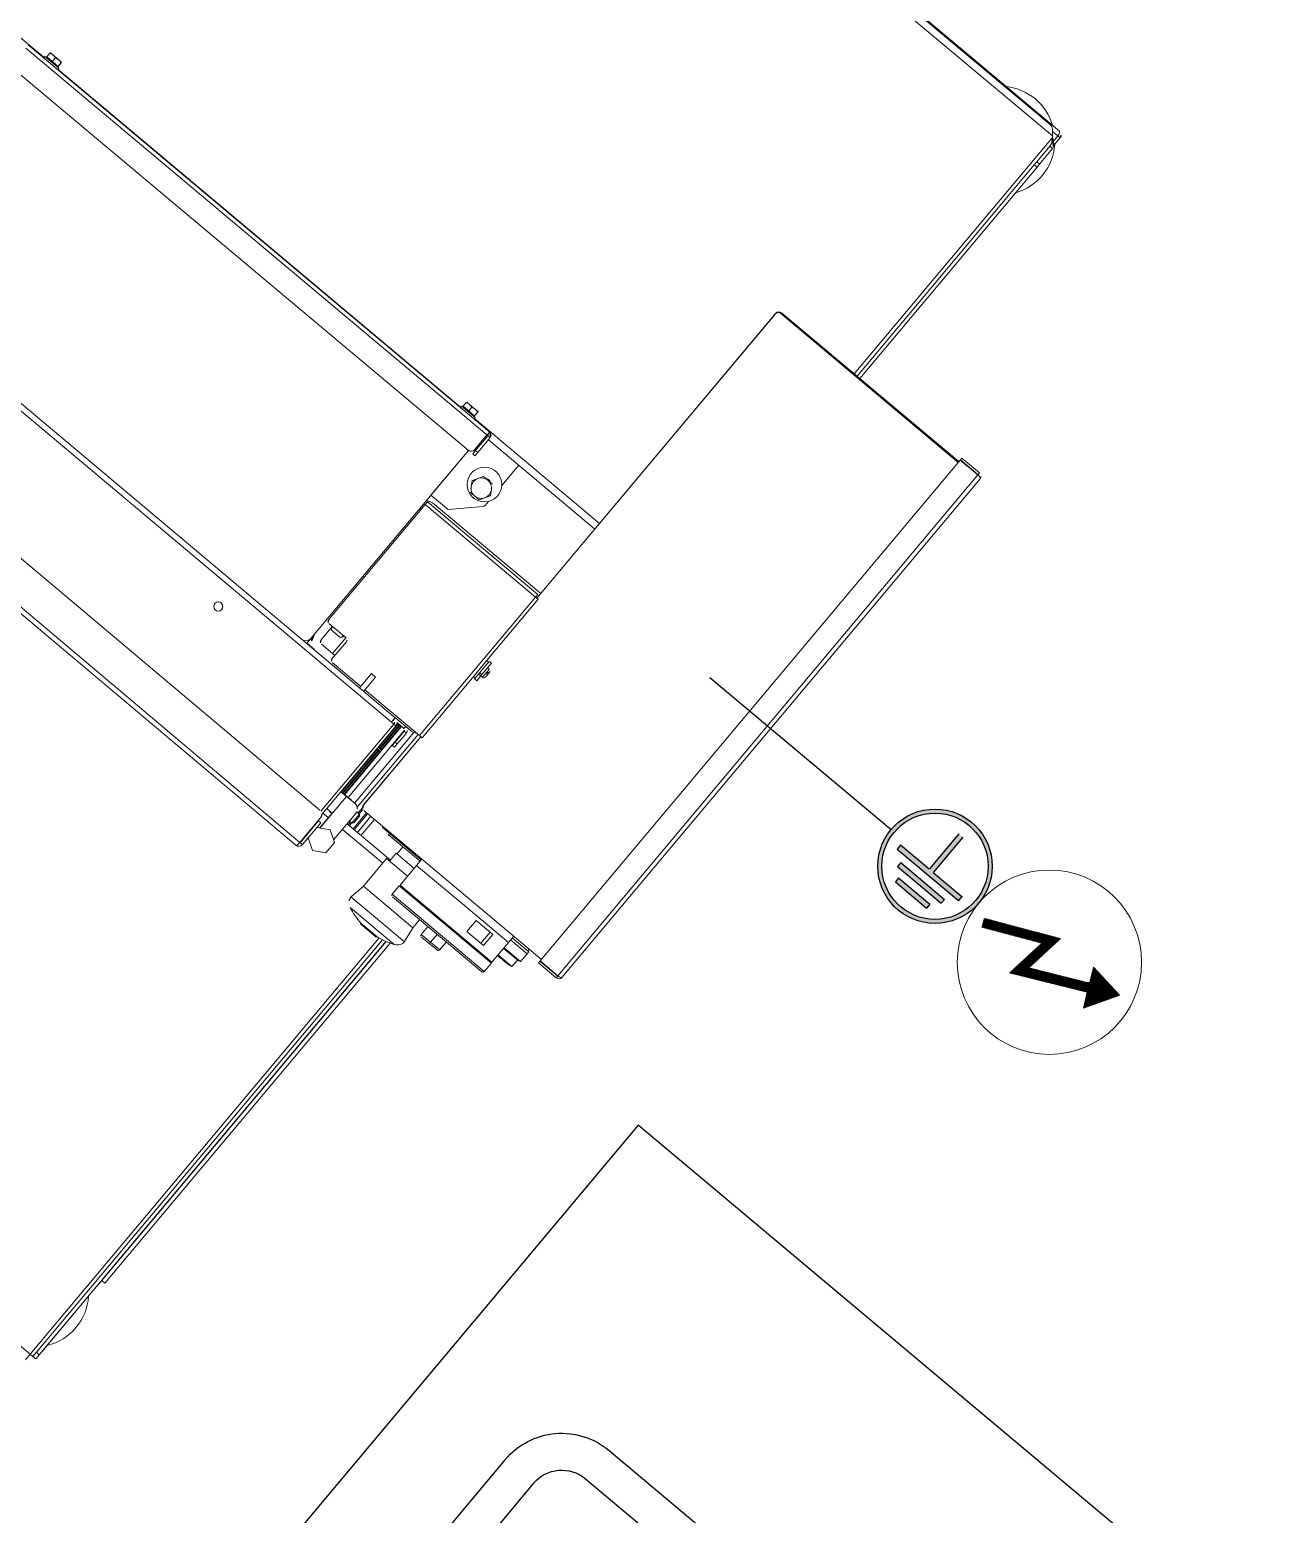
# Model space of a CAD drawing. Header units: metres. Extents: x 822482 to 822767, y 9662202 to 9662512.
# Drawn here: x 822695.051 to 822695.719, y 9662401.531 to 9662402.336 of the extents above; entities that cross this region are included whole.
import ezdxf

# ---------------------------------------------------------------- set-up
doc = ezdxf.new("R2010")
doc.units = ezdxf.units.M
doc.layers.add('ARQ_NE_EQUIPAMENTOS', color=7, linetype='Continuous')
doc.layers.add('INOX_MOB', color=252, linetype='Continuous')
doc.layers.add('ARQ_NE_MOBILIÁRIOS', color=251, linetype='Continuous', lineweight=0)

# ---------------------------------------------------------------- blocks, each defined once
blk = doc.blocks.new('20006_ARQ_1400_3PV$0$QSR-005')
h = blk.add_hatch(color=0)
h.dxf.hatch_style = 1
h.paths.add_polyline_path([(1.140533591138935, -0.05687927621885613, 1), (1.078469126339816, -0.05687927621885613, 1)])
h.paths.add_polyline_path([(1.138329356111601, -0.05687927621885613, 1), (1.08067336136715, -0.05687927621885613, 1)], flags=16)
h = blk.add_hatch(color=0)
h.dxf.hatch_style = 1
h.paths.add_polyline_path([(1.110896309291759, -0.03511166883052119), (1.108106408186996, -0.03511166883052119), (1.108106408186996, -0.06016647358627325), (1.087767871729476, -0.06016647358627325), (1.087767871729476, -0.06295637469102877), (1.131234845749282, -0.06295637469102877), (1.131234845749282, -0.06016647358627325), (1.110896309291759, -0.06016647358627325)])
h.paths.add_polyline_path([(1.125057262309628, -0.07008312646785864), (1.125057262309628, -0.06729322536310112), (1.093945455169127, -0.06729322536310112), (1.093945455169127, -0.07008312646785864)])
h.paths.add_polyline_path([(1.098476937303743, -0.07441997713993098), (1.098476937303743, -0.07720987824468661), (1.120525780175003, -0.07720987824468661), (1.120525780175003, -0.07441997713993098)])
at = {"lineweight": 18}
h = blk.add_hatch(dxfattribs=at)
h.set_pattern_fill('ANSI31', color=0, scale=0.00101400647055869, style=0)
h.set_pattern_definition([(44.99999999999999, (-12.38642442243473, 3.683542453157702), (-8.962635643738586e-05, 8.962635643738587e-05), [])])
edge = h.paths.add_edge_path()
edge.add_line((1.220631470843068, -0.06407080766635198), (1.231137459932013, -0.04623266131880377))
edge.add_line((1.210608058140421, -0.04356452827622492), (1.231137459932014, -0.0462326613188021))
edge.add_line((1.210608058140421, -0.04356452827622492), (1.214488377963982, -0.05150303433055126))
edge.add_line((1.183995229472159, -0.06640800105425271), (1.214488377963981, -0.05150303433055148))
edge.add_line((1.186982544746999, -0.04308062388372647), (1.183995229472159, -0.06640800105425293))
edge.add_line((1.148047984844224, -0.06133292830469117), (1.186982544746999, -0.04308062388372724))
edge.add_line((1.148047984844224, -0.06133292830469117), (1.150219293778111, -0.06595179421980302))
edge.add_line((1.150219293778111, -0.06595179421980324), (1.180665939198866, -0.05168962176707348))
edge.add_line((1.180665939198866, -0.05168962176707248), (1.177649410046669, -0.0752451245530602))
edge.add_line((1.17764941004667, -0.07524512455306076), (1.216751151019507, -0.05613230161202387))
edge.add_line((1.220631470843068, -0.06407080766635198), (1.216751151019507, -0.05613230161202465))
at = {"color": 0, "linetype": 'Continuous', "lineweight": 15}
for p, q in [((0.9049442496425703, 0.2921213741203574), (0.2151848994783075, 0.2921213741203574)), ((0.8990155376952201, 0.2915603647757876), (0.4313915714169815, 0.2915603647757876)), ((0.9036898010412205, 0.2875927121584831), (0.4313915714169815, 0.2875927121584831)), ((0.905944089519814, 0.2895316005041264), (0.9021395009168244, 0.2895316005041264)), ((0.9036898010412205, 0.2875927121584831), (0.904214037543381, 0.2870684756563231)), ((0.904214037543381, 0.2870684756563231), (0.904214037543381, 0.1196609151798205)), ((0.905944089519814, 0.2895316005041264), (0.905944089519814, 0.2857077016889147)), ((0.905944089519814, 0.2895316005041264), (0.9075339636593805, 0.2895316005041264)), ((0.9081816901606857, 0.282394152710902), (0.9061979830508738, 0.282394152710902)), ((0.9061979830508738, 0.2714347728833404), (0.9061979830508738, 0.282394152710902)), ((0.9075339636593805, 0.2895316005041264), (0.9075339636593805, 0.2840324215798626)), ((0.9081816901606857, 0.2714347728833404), (0.9081816901606857, 0.282394152710902)), ((0.9061979830508738, 0.2714347728833404), (0.9081816901606857, 0.2714347728833404)), ((0.9061979830508738, 0.2693306153448265), (0.9061979830508738, 0.2714347728833404)), ((0.9081816901606857, 0.2693306153448265), (0.9061979830508738, 0.2693306153448265)), ((0.9061979830508738, 0.2693306153448265), (0.9061979830508738, 0.1196609151798205)), ((0.9081816901606857, 0.2714347728833404), (0.9081816901606857, 0.2693306153448265)), ((0.9081816901606857, 0.2693306153448265), (0.9081816901606857, 0.1196609151798205)), ((0.9783490414314072, 0.1221907317790925), (0.9783490414314072, 0.1209207873284297)), ((0.990925949529618, 0.1221907317790925), (0.9783490414314072, 0.1221907317790925)), ((0.990925949529618, 0.1209207873284297), (0.9783490414314072, 0.1209207873284297)), ((0.990925949529618, 0.1221907317790925), (0.990925949529618, 0.1209207873284297)), ((0.8505390378958716, -0.08429563228289672), (0.8505390378958716, 0.117439108385365)), ((0.8506155635517122, 0.117439108385365), (0.8505390378958716, 0.117439108385365)), ((0.8505900549997655, 0.1171211454773358), (0.8505900549997655, -0.08429563228289672)), ((0.8525899731519356, 0.1191209444306651), (0.9783490414314072, 0.1191209444306651)), ((0.8527609042897476, 0.1196609151798205), (0.9783490414314072, 0.1196609151798205)), ((0.8527609042897476, 0.1191209444306651), (0.8527609042897476, 0.1196609151798205)), ((0.9783490414314072, 0.1207440750468352), (0.9783490414314072, -0.2339313011788333)), ((0.9783490414314072, 0.1207440750468352), (0.990925949529618, 0.1207440750468352)), ((0.990925949529618, 0.1207440750468352), (0.990925949529618, -0.2339313011788333)), ((0.993147577525812, 0.119968924984637), (0.993147577525812, -0.2331561511166349)), ((0.4571685591534874, -0.0314413166547991), (0.4313915714169815, -0.0314413166547991)), ((0.4460744846357393, -0.03175957755993064), (0.7730457258650844, -0.03175957755993064)), ((0.4571685591534874, -0.03075967808326596), (0.4571685591534874, -0.03175957755993064)), ((0.4571685591534874, -0.03075967808326596), (0.4669776701666227, -0.03075967808326596)), ((0.4580091493793249, -0.03025969854522348), (0.4580091493793249, -0.02761723904132651)), ((0.4599749766630054, -0.03025969854522348), (0.4580091493793249, -0.03025969854522348)), ((0.4580735167533966, -0.03025969854522348), (0.4580735167533966, -0.03075967808326596)), ((0.4599749766630054, -0.02726000011522944), (0.458074947139487, -0.02726000011522944)), ((0.4599749766630054, -0.02726000011522944), (0.4639729057858918, -0.02726000011522944)), ((0.4619408039466858, -0.03025969854522348), (0.4599749766630054, -0.03025969854522348)), ((0.4619408039466858, -0.02761723904132651), (0.4639729057858918, -0.02726000011522944)), ((0.4619408039466858, -0.03025969854522348), (0.4619408039466858, -0.02761723904132651)), ((0.4639729057858918, -0.03025969854522348), (0.4619408039466858, -0.03025969854522348)), ((0.4660712821806231, -0.02726000011522944), (0.4639729057858918, -0.02726000011522944)), ((0.4660050076250976, -0.03025969854522348), (0.4639729057858918, -0.03025969854522348)), ((0.4660050076250976, -0.02761723904132651), (0.4660712821806231, -0.02726000011522944)), ((0.4660050076250976, -0.03025969854522348), (0.4660050076250976, -0.02761723904132651)), ((0.4660712821806231, -0.03025969854522348), (0.4660050076250976, -0.03025969854522348)), ((0.4660727125667136, -0.02726000011522944), (0.4660712821806231, -0.02726000011522944)), ((0.466137079940785, -0.03025969854522348), (0.4660712821806231, -0.03025969854522348)), ((0.4660727125667136, -0.03075967808326596), (0.4660727125667136, -0.03025969854522348)), ((0.466137079940785, -0.03025969854522348), (0.466137079940785, -0.02761723904132651)), ((0.4669776701666227, -0.03175957755993064), (0.4669776701666227, -0.03075967808326596)), ((0.7521425403342011, -0.0314413166547991), (0.4669776701666227, -0.0314413166547991)), ((0.7521425403342011, -0.03075967808326596), (0.7521425403342011, -0.03175957755993064)), ((0.7521425403342011, -0.03075967808326596), (0.761951889745018, -0.03075967808326596)), ((0.7529831305600384, -0.03025969854522348), (0.7529831305600384, -0.02761723904132651)), ((0.7549491962414009, -0.03025969854522348), (0.7529831305600384, -0.03025969854522348)), ((0.7530474979341101, -0.03025969854522348), (0.7530474979341101, -0.03075967808326596)), ((0.7549491962414009, -0.02726000011522944), (0.7530491667178826, -0.02726000011522944)), ((0.7549491962414009, -0.02726000011522944), (0.7589471253642871, -0.02726000011522944)), ((0.7569150235250813, -0.03025969854522348), (0.7549491962414009, -0.03025969854522348)), ((0.7569150235250813, -0.02761723904132651), (0.7589471253642871, -0.02726000011522944)), ((0.7569150235250813, -0.03025969854522348), (0.7569150235250813, -0.02761723904132651)), ((0.7589471253642871, -0.03025969854522348), (0.7569150235250813, -0.03025969854522348)), ((0.7610452633613368, -0.02726000011522944), (0.7589471253642871, -0.02726000011522944)), ((0.7609792272034929, -0.03025969854522348), (0.7589471253642871, -0.03025969854522348)), ((0.7609792272034929, -0.02761723904132651), (0.7610452633613368, -0.02726000011522944)), ((0.7609792272034929, -0.03025969854522348), (0.7609792272034929, -0.02761723904132651)), ((0.7610452633613368, -0.03025969854522348), (0.7609792272034929, -0.03025969854522348)), ((0.7610469321451089, -0.02726000011522944), (0.7610452633613368, -0.02726000011522944)), ((0.7611112995191803, -0.03025969854522348), (0.7610452633613368, -0.03025969854522348)), ((0.7610469321451089, -0.03075967808326596), (0.7610469321451089, -0.03025969854522348)), ((0.7611112995191803, -0.03025969854522348), (0.7611112995191803, -0.02761723904132651)), ((0.761951889745018, -0.03175957755993064), (0.761951889745018, -0.03075967808326596)), ((0.8505390378958716, -0.0314413166547991), (0.761951889745018, -0.0314413166547991)), ((0.7730457258650844, -0.03334647172847527), (0.7730457258650844, -0.03175957755993064)), ((0.4462814138234951, -0.03384639166709724), (0.7728387966773288, -0.03384639166709724)), ((0.7728387966773288, -0.03384639166709724), (0.7728387966773288, -0.04436050422457694)), ((0.7735458842013886, -0.0354089692721038), (0.7728387966773288, -0.0354089692721038)), ((0.775132659171092, -0.03384639166709724), (0.7735458842013886, -0.03384639166709724)), ((0.7735458842013886, -0.03384639166709724), (0.7735458842013886, -0.04436050422457694)), ((0.775132659171092, -0.03384639166709724), (0.775132659171092, -0.04436050422457694)), ((0.8505390378958716, -0.0354089692721038), (0.775132659171092, -0.0354089692721038)), ((0.796643758790429, -0.04963010618131891), (0.796643758790429, -0.0354089692721038)), ((0.4486663442316855, -0.04674525583450628), (0.7704538662691384, -0.04674525583450628)), ((0.7705461261719738, -0.1801535819302016), (0.7705461261719738, -0.04674352745131349)), ((0.770549940534882, -0.04674334865305263), (0.770549940534882, -0.07839016410951682)), ((0.7735458842013886, -0.04436050422457694), (0.775132659171092, -0.04436050422457694)), ((0.7735458842013886, -0.04674525583450628), (0.7735458842013886, -0.04436050422457694)), ((0.775132659171092, -0.04674525583450628), (0.7735458842013886, -0.04674525583450628)), ((0.775132659171092, -0.04436050422457694), (0.775132659171092, -0.04674525583450628)), ((0.7858331391162768, -0.0523858641834658), (0.7842275307297152, -0.05516689233987782)), ((0.7954670278333288, -0.05794792049628983), (0.7938614194467671, -0.05516689233987782)), ((0.7826219223431535, -0.05794792049628983), (0.7842275307297152, -0.06072900825212235)), ((0.7922558110602053, -0.06351003640853436), (0.7938614194467671, -0.06072900825212235)), ((0.796643758790429, -0.06379682881967552), (0.796643758790429, -0.06096228038371154)), ((0.7826450469182832, -0.07839016410951682), (0.7962232252798284, -0.06481180694971056)), ((0.7826450469182832, -0.07839016410951682), (0.770549940534882, -0.07839016410951682)), ((0.7714959025360514, -0.08239581135734975), (0.7714959025360514, -0.08429563228289672)), ((0.7714959025360514, -0.08239581135734975), (0.8495890231341124, -0.08239581135734975)), ((0.7714959025360514, -0.08429563228289672), (0.7714959025360514, -0.165960486548302)), ((0.8495890231341124, -0.08429563228289672), (0.7714959025360514, -0.08429563228289672)), ((0.7750456440172545, -0.0809459362563889), (0.8505390378958716, -0.0809459362563889)), ((0.8495890231341124, -0.08429563228289672), (0.8495890231341124, -0.08239581135734975)), ((0.8495890231341124, -0.1823870404113526), (0.8495890231341124, -0.08429563228289672)), ((0.8514890526576308, -0.08429563228289672), (0.8495890231341124, -0.08429563228289672)), ((0.8514890526576308, -0.08429563228289672), (0.8514890526576308, -0.1281707290277279)), ((0.8527334885563468, -0.12777922043488), (0.8514890526576308, -0.12777922043488)), ((0.8514890526576308, -0.1281707290277279), (0.8514890526576308, -0.1385119734662315)), ((0.8543081052442815, -0.1271569726858122), (0.8527334885563468, -0.1271569726858122)), ((0.8527334885563468, -0.1271569726858122), (0.8527334885563468, -0.1352470874150049)), ((0.8543081052442815, -0.1271569726858122), (0.8543081052442815, -0.1352470874150049)), ((0.8543081052442815, -0.1352470874150049), (0.8527334885563468, -0.1352470874150049)), ((0.8527334885563468, -0.1352470874150049), (0.8527334885563468, -0.1358620044353593)), ((0.8527334885563468, -0.136143999093155), (0.8527334885563468, -0.1358620044353593)), ((0.8527334885563468, -0.136143999093155), (0.8527334885563468, -0.1395257000084373)), ((0.8543081052442815, -0.136143999093155), (0.8527334885563468, -0.136143999093155)), ((0.8555079607765111, -0.1305415939726955), (0.8543081052442815, -0.1305415939726955)), ((0.8543081052442815, -0.1352470874150049), (0.8543081052442815, -0.136143999093155)), ((0.8543081052442815, -0.1361411085212638), (0.8555079607765111, -0.1361411085212638)), ((0.8543081052442815, -0.136143999093155), (0.8543081052442815, -0.1395257000084373)), ((0.8555079607765111, -0.1305415939726955), (0.8555079607765111, -0.1325770929788666)), ((0.8555079607765111, -0.1325770929788666), (0.8555079607765111, -0.1361411085212638)), ((0.8560078807151329, -0.1331006440876914), (0.8560078807151329, -0.1321387094418449)), ((0.8567078163087402, -0.131741479304635), (0.8567078163087402, -0.1324455272582528)), ((0.8567078163087402, -0.1332752107901503), (0.8567078163087402, -0.1324455272582528)), ((0.8567078163087402, -0.1334074619040992), (0.8567078163087402, -0.1349411933896141)), ((0.8514890526576308, -0.1385119734662315), (0.8514890526576308, -0.1823870404113526)), ((0.8514890526576308, -0.1389034522593691), (0.8527334885563468, -0.1389034522593691)), ((0.8527334885563468, -0.1395257000084373), (0.8543081052442815, -0.1395257000084373)), ((0.772923904649712, -0.167388369463122), (0.7850666905694624, -0.167388369463122)), ((0.7752957231854066, -0.167388369463122), (0.7752957231854066, -0.1768375297765303)), ((0.7752957231854066, -0.1680756997793069), (0.7760893490679402, -0.1691797492431841)), ((0.7824767381549701, -0.1691797492431841), (0.7832706024351853, -0.1680756997793069)), ((0.7832706024351853, -0.1680756997793069), (0.7832706024351853, -0.167388369463122)), ((0.7848697740843401, -0.167388369463122), (0.7848697740843401, -0.1785873687605486)), ((0.786494692683123, -0.1688162225782315), (0.786494692683123, -0.180959157496533)), ((0.7760893490679402, -0.1691797492431841), (0.7824767381549701, -0.1691797492431841)), ((0.8080155666074117, -0.1733341864441369), (0.8080155666074117, -0.1833333004096245)), ((0.8080155666074117, -0.1733341864441369), (0.811015086239144, -0.1733341864441369)), ((0.811015086239144, -0.1833333004096245), (0.811015086239144, -0.1733341864441369)), ((0.8333391219532361, -0.1833333004096245), (0.3777272996651507, -0.1833333004096245)), ((0.7705461261719738, -0.1833333004096245), (0.7705461261719738, -0.1801535819302016)), ((0.7759098356135851, -0.1832369579464885), (0.7705461261719738, -0.1832369579464885)), ((0.7770455621694249, -0.1785873687605486), (0.786494692683123, -0.1785873687605486)), ((0.7879224563991022, -0.1823870404113526), (0.8080155666074117, -0.1823870404113526)), ((0.811015086239144, -0.1823870404113526), (0.8495890231341124, -0.1823870404113526)), ((0.8336526149047326, -0.1849434681518494), (0.8333255332853763, -0.185002948373445)), ((0.8333391219532361, -0.1833333004096245), (0.8333391219532361, -0.1849201647784586)), ((0.8336404566229633, -0.1849238301428153), (0.8334468777053855, -0.1849238301428153)), ((0.8334914580718716, -0.183336965773981), (0.8440396018984212, -0.183336965773981)), ((0.8336404566229633, -0.183336965773981), (0.8336404566229633, -0.1833476340702391)), ((0.8360318237685612, -0.1848268320860549), (0.840714431033423, -0.1848268320860549)), ((0.8368066162342368, -0.1848268320860549), (0.8368066162342368, -0.2016131578505709)), ((0.8375811703022303, -0.2016131578505709), (0.8375811703022303, -0.1848268320860549)), ((0.8379442499715303, -0.1848268320860549), (0.8379442499715303, -0.2016131578505709)), ((0.8387159432673431, -0.2016131578505709), (0.8387159432673431, -0.1848268320860549)), ((0.8390721094038721, -0.1848268320860549), (0.8390721094038721, -0.2328728750712998)), ((0.840714431033423, -0.1848268320860549), (0.840714431033423, -0.183336965773981)), ((0.841571470699301, -0.1833829169271379), (0.841571470699301, -0.183336965773981)), ((0.8461143769226592, -0.1829968914809699), (0.8461143769226592, -0.2330789400674593)), ((0.8486142150134516, -0.2338838302404556), (0.8486142150134516, -0.1823870404113526)), ((0.8495890231341124, -0.1823870404113526), (0.8514890526576308, -0.1823870404113526)), ((0.8505390378958716, -0.2306263643170734), (0.8505390378958716, -0.1823870404113526)), ((0.8505900549997655, -0.1823870404113526), (0.8505900549997655, -0.2308483423584897)), ((0.3777978653789477, -0.186507029147293), (0.833268556239439, -0.186507029147293)), ((0.833268556239439, -0.186507029147293), (0.8350055217486431, -0.186507029147293)), ((0.8350055217486431, -0.186507029147293), (0.8350055217486431, -0.2481646559692381)), ((0.8350055217486431, -0.186507029147293), (0.8365129102903249, -0.186507029147293)), ((0.8365129102903249, -0.186507029147293), (0.8365129102903249, -0.2491326399562588)), ((0.841571470699301, -0.2328728750712998), (0.841571470699301, -0.185311852169568)), ((0.8433041450502335, -0.1858267315627196), (0.8417142709106672, -0.1858267315627196)), ((0.8417142709106672, -0.1858267315627196), (0.8417142709106672, -0.1935555546052259)), ((0.8433041450502335, -0.1858267315627196), (0.8433041450502335, -0.1935555546052259)), ((0.8417142709106672, -0.1935555546052259), (0.8433041450502335, -0.1935555546052259)), ((0.8417142709106672, -0.1959358660583326), (0.8417142709106672, -0.1935555546052259)), ((0.8433041450502335, -0.1959358660583326), (0.8417142709106672, -0.1959358660583326)), ((0.8433041450502335, -0.1935555546052259), (0.8433041450502335, -0.1959358660583326)), ((0.8389545793467713, -0.2016131578505709), (0.8365129102903249, -0.2016131578505709)), ((0.8389545793467713, -0.2025030665968197), (0.8365129102903249, -0.2025030665968197)), ((0.8368066162342368, -0.2025030665968197), (0.8368066162342368, -0.2330789400674593)), ((0.8375811703022303, -0.2330789400674593), (0.8375811703022303, -0.2025030665968197)), ((0.8379442499715303, -0.2025030665968197), (0.8379442499715303, -0.2330789400674593)), ((0.8387159432673431, -0.2328992776145533), (0.8387159432673431, -0.2025030665968197)), ((0.8389545793467713, -0.2016131578505709), (0.8389545793467713, -0.2025030665968197)), ((0.8365129102903249, -0.2330789400674593), (0.8404726957841319, -0.2330789400674593)), ((0.8438500757414328, -0.2328728750712998), (0.8387230951977954, -0.2328728750712998)), ((0.8465694780971135, -0.2330789400674593), (0.8404726957841319, -0.2330789400674593)), ((0.8404726957841319, -0.2555350480972387), (0.8404726957841319, -0.2330789400674593)), ((0.8438500757414328, -0.2328728750712998), (0.8439060991966431, -0.2330789400674593)), ((0.8505390378958716, -0.2306263643170734), (0.8505438058495064, -0.230770714113371)), ((0.8505390378958716, -0.2306263643170734), (0.8505900549997655, -0.2306263643170734)), ((0.8511140531042442, -0.2359036843987616), (0.8511140531042442, -0.232197673237174)), ((0.8518638138133364, -0.2327117182384397), (0.8518638138133364, -0.2359036843987616)), ((0.9783490414314072, -0.2328481711115289), (0.8525899731519356, -0.2328481711115289)), ((0.8545519860727081, -0.2328481711115289), (0.8545519860727081, -0.2442593145459997)), ((0.8552886349093044, -0.2328481711115289), (0.8552886349093044, -0.2442593145459997)), ((0.8575383938319444, -0.2328481711115289), (0.8575383938319444, -0.2442593145459997)), ((0.8601281078487554, -0.2328481711115289), (0.8601281078487554, -0.2442593145459997)), ((0.8663216796205256, -0.2328481711115289), (0.8663216796205256, -0.2333481208498613)), ((0.8663216796205256, -0.2333481208498613), (0.8936859191220988, -0.2333481208498613)), ((0.8713213558021097, -0.2333481208498613), (0.8713213558021097, -0.2343480501262361)), ((0.8937164340253619, -0.2373477783559401), (0.8937164340253619, -0.2328481711115289)), ((0.9587107939998697, -0.2373477783559401), (0.9587107939998697, -0.2328481711115289)), ((0.9697848431123516, -0.2340980603572149), (0.9697848431123516, -0.2328481711115289)), ((0.8494331110502503, -0.2347001337024652), (0.8486905022716104, -0.2339575547235355)), ((0.8520190107041533, -0.2359036843987616), (0.8501680911030746, -0.2359036843987616)), ((0.8503118449051675, -0.2556356817186458), (0.8503118449051675, -0.2368212472760935)), ((0.8527744929576074, -0.236659285851057), (0.8520190107041533, -0.2359036843987616)), ((0.8520190107041533, -0.2412857802615775), (0.8520190107041533, -0.2359036843987616)), ((0.8520190107041533, -0.242253138454684), (0.8520190107041533, -0.2412857802615775)), ((0.8520190107041533, -0.242253138454684), (0.8527744929576074, -0.2414975668020993)), ((0.8527744929576074, -0.2407604113704291), (0.8527744929576074, -0.236659285851057)), ((0.8527744929576074, -0.2414975668020993), (0.8527744929576074, -0.2407604113704291)), ((0.8713213558021097, -0.2343480501262361), (0.8937164340253619, -0.2343480501262361)), ((0.8809204384576267, -0.2394475851367621), (0.8809204384576267, -0.2449471216575483)), ((0.8937164340253619, -0.2394475851367621), (0.8809204384576267, -0.2394475851367621)), ((0.8815204854225823, -0.2343480501262361), (0.8815204854225823, -0.2394475851367621)), ((0.8937164340253619, -0.2373477783559401), (0.8937164340253619, -0.2513465498275065)), ((0.9262136140126159, -0.2373477783559401), (0.8937164340253619, -0.2373477783559401)), ((0.9587107939998697, -0.2373477783559401), (0.9262136140126159, -0.2373477783559401)), ((0.9494907636583295, -0.2393894459021262), (0.9376893632188402, -0.2393894459021262)), ((0.9376893632188402, -0.2393894459021262), (0.9376893632188402, -0.247280766764453)), ((0.9475518753126867, -0.2393894459021262), (0.9475518753126867, -0.247280766764453)), ((0.9494907636583295, -0.247280766764453), (0.9494907636583295, -0.2393894459021262)), ((0.970367010251176, -0.2340980603572149), (0.9587107939998697, -0.2340980603572149)), ((0.9704597469493755, -0.2354979315444294), (0.9587107939998697, -0.2354979315444294)), ((0.9587107939998697, -0.2513465498275065), (0.9587107939998697, -0.2373477783559401)), ((0.9587107939998697, -0.2410240196070201), (0.9704597469493755, -0.2410240196070201)), ((0.9587107939998697, -0.2411194382791391), (0.9703894196332602, -0.2411194382791391)), ((0.9587107939998697, -0.2415141652406905), (0.9690598757621606, -0.2415141652406905)), ((0.968559717425857, -0.2460970030757419), (0.968559717425857, -0.2415141652406905)), ((0.9690598757621606, -0.2415141652406905), (0.9703894196332602, -0.2411194382791391)), ((0.9703805989190354, -0.2354979315444294), (0.970367010251176, -0.2340980603572149)), ((0.9703894196332602, -0.2411194382791391), (0.9704597469493755, -0.2410240196070201)), ((0.9704597469493755, -0.2410240196070201), (0.9704597469493755, -0.2354979315444294)), ((0.990925949529618, -0.2339313011788333), (0.9783490414314072, -0.2339313011788333)), ((0.9783490414314072, -0.2341080730598482), (0.990925949529618, -0.2341080730598482)), ((0.9783490414314072, -0.2353779579110906), (0.9783490414314072, -0.2341080730598482)), ((0.9783490414314072, -0.2353779579110906), (0.990925949529618, -0.2353779579110906)), ((0.990925949529618, -0.2353779579110906), (0.990925949529618, -0.2341080730598482)), ((0.8342176174104715, -0.2480579432069461), (0.370792787898513, -0.2472357394023132)), ((0.8403127309396804, -0.2450778827859861), (0.8365129102903249, -0.2450778827859861)), ((0.8403127309396804, -0.2482189510412556), (0.8365129102903249, -0.2482189510412556)), ((0.8403127309396804, -0.2452839775818558), (0.8387230951977954, -0.2452839775818558)), ((0.8403127309396804, -0.2450778827859861), (0.8403127309396804, -0.2556270398026825)), ((0.8503118449051675, -0.242253138454684), (0.8520190107041533, -0.242253138454684)), ((0.8503118449051675, -0.2442593145459997), (0.8809204384576267, -0.2442593145459997)), ((0.8788206316768049, -0.2482189510412556), (0.8503118449051675, -0.2482189510412556)), ((0.8511140531042442, -0.2442593145459997), (0.8511140531042442, -0.242253138454684)), ((0.8518638138133364, -0.242253138454684), (0.8518638138133364, -0.2442593145459997)), ((0.8788206316768049, -0.2449471216575483), (0.8788206316768049, -0.2645229386961783)), ((0.8937164340253619, -0.2449471216575483), (0.8788206316768049, -0.2449471216575483)), ((0.9376893632188402, -0.247280766764453), (0.9494907636583295, -0.247280766764453)), ((0.9587107939998697, -0.2460970030757419), (0.968559717425857, -0.2460970030757419)), ((0.9587107939998697, -0.2462267510140319), (0.9681058082398121, -0.2462267510140319)), ((0.9587107939998697, -0.2464627051195405), (0.9670432697722685, -0.2464627051195405)), ((0.9659390117104191, -0.2465841985381003), (0.9670432697722685, -0.2464627051195405)), ((0.9670432697722685, -0.2464627051195405), (0.9681058082398121, -0.2462267510140319)), ((0.9681058082398121, -0.2462267510140319), (0.968559717425857, -0.2460970030757419)), ((0.8372121306908874, -0.2510629757850693), (0.8371811389922602, -0.2684714300998126)), ((0.8373792474657916, -0.2564684942201167), (0.8372025947836176, -0.2564681962230146)), ((0.8373580300721158, -0.2684717578966249), (0.8373852074078353, -0.2530631323349213)), ((0.8373852074078353, -0.2530631323349213), (0.8389750815474016, -0.2530659335076815)), ((0.8389479042116824, -0.2684745590693853), (0.8389750815474016, -0.2530659335076815)), ((0.8389693600030398, -0.2563994780912511), (0.8453252805960788, -0.25274487142979)), ((0.8453252805960788, -0.25274487142979), (0.8516680893166223, -0.2564220066721763)), ((0.8516680893166223, -0.2564220066721763), (0.8516552158418084, -0.2637536889766032)), ((0.8935664818835435, -0.2518464995658387), (0.8935664818835435, -0.2578459858249575)), ((0.8935664818835435, -0.2518464995658387), (0.9588607461416884, -0.2518464995658387)), ((0.9587107939998697, -0.2513465498275065), (0.8937164340253619, -0.2513465498275065)), ((0.89706615985158, -0.2513465498275065), (0.89706615985158, -0.2518464995658387)), ((0.9553610681736521, -0.2518464995658387), (0.9553610681736521, -0.2513465498275065)), ((0.9588607461416884, -0.2578459858249575), (0.9588607461416884, -0.2518464995658387)), ((0.8371894829111214, -0.2637829522920376), (0.837366373990977, -0.2637832502891397)), ((0.8452992952487685, -0.2674082658383548), (0.8389562481305436, -0.2637311603956782)), ((0.8516552158418084, -0.2637536889766032), (0.8452992952487685, -0.2674082658383548)), ((0.8788206316768049, -0.2645229386961783), (0.8774391171110848, -0.2732488302428788)), ((0.8788206316768049, -0.2645229386961783), (0.913817649754851, -0.2645229386961783)), ((0.8935664818835435, -0.2578459858249575), (0.9588607461416884, -0.2578459858249575)), ((0.9578606678667626, -0.2588458853016218), (0.8945663217607877, -0.2588458853016218)), ((0.913817649754851, -0.2645229386961783), (0.913817649754851, -0.2588458853016218)), ((0.9151991643205711, -0.2732488302428788), (0.913817649754851, -0.2645229386961783)), ((0.9197141780151653, -0.2643454218224079), (0.9197141780151653, -0.2588458853016218)), ((0.9197141780151653, -0.2643454218224079), (0.9262136140126159, -0.2643454218224079)), ((0.9262136140126159, -0.2653453212990726), (0.9207593134519411, -0.2653453212990726)), ((0.9262136140126159, -0.2643454218224079), (0.9262136140126159, -0.2588458853016218)), ((0.9262136140126159, -0.2643454218224079), (0.932713050010067, -0.2643454218224079)), ((0.9262136140126159, -0.2643454218224079), (0.9262136140126159, -0.2653453212990726)), ((0.9316676761756092, -0.2653453212990726), (0.9262136140126159, -0.2653453212990726)), ((0.932713050010067, -0.2643454218224079), (0.932713050010067, -0.2588458853016218)), ((0.8363534222412367, -0.2710597435302429), (0.4666334239141811, -0.2704037923089178)), ((0.8371811389922602, -0.2684714300998126), (0.4669810077341673, -0.2678146444866012)), ((0.8389479042116824, -0.2684745590693853), (0.8373580300721158, -0.2684717578966249)), ((0.8773206334632567, -0.2732488302428788), (0.9153174095707174, -0.2732488302428788)), ((0.8806548634401611, -0.277954293885478), (0.911983179593813, -0.277954293885478)), ((0.8906945050115455, -0.2807518012816408), (0.8906945050115455, -0.281243943495896)), ((0.8906945050115455, -0.2807518012816408), (0.9019435380224287, -0.2807518012816408)), ((0.8906945050115455, -0.281243943495896), (0.9019435380224287, -0.281243943495896)), ((0.9019435380224287, -0.281243943495896), (0.9019435380224287, -0.2807518012816408)), ((0.9034220804446197, -0.2805134631993149), (0.9034220804446197, -0.5752702841136379)), ((0.9054019731915232, -0.2801042535785971), (0.9054019731915232, -0.5722705470371448)), ((0.9073818659384266, -0.2795888675903719), (0.9073818659384266, -0.5722705470371448)), ((0.9075339636593805, -0.5228072000342074), (0.9075339636593805, -0.2795447342195385)), ((0.909783722582021, -0.2788146711189006), (0.909783722582021, -0.5196947693004579)), ((0.9075339636593805, -0.5228072000342074), (0.9073818659384266, -0.5228072000342074)), ((0.9075339636593805, -0.5196947693004579), (0.909783722582021, -0.5196947693004579)), ((0.9073818659384266, -0.5253969736504385), (0.9075339636593805, -0.5253969736504385)), ((0.9075339636593805, -0.5253969736504385), (0.9075339636593805, -0.5702130453683723)), ((0.9073818659384266, -0.5702130453683723), (0.9075339636593805, -0.5702130453683723)), ((0.6095304247390346, -0.5752702841136379), (0.9034220804446197, -0.5752702841136379)), ((0.9054019731915232, -0.5752702841136379), (0.9034220804446197, -0.5752702841136379)), ((0.9034220804446197, -0.5752702841136379), (0.9034220804446197, -0.5792299369056102)), ((0.9054019731915232, -0.5722705470371448), (0.9073818659384266, -0.5722705470371448)), ((0.9054019731915232, -0.5752702841136379), (0.9054019731915232, -0.5722705470371448)), ((0.9073818659384266, -0.5752702841136379), (0.9054019731915232, -0.5752702841136379)), ((0.9073818659384266, -0.5722705470371448), (0.9073818659384266, -0.5752702841136379))]:
    blk.add_line(p, q, dxfattribs=at)
at = {"color": 0}
for p, q in [((1.108106408186996, -0.03511166883052119), (1.108106408186996, -0.05994363803477409)), ((1.110896309291759, -0.03511166883052119), (1.110896309291759, -0.05994363803477409)), ((0.9500996585926444, -0.05687927621885636), (1.078469126339816, -0.05687927621885636)), ((1.108106408187, -0.06016647358627325), (1.087767871729476, -0.06016647358627325)), ((1.087767871729476, -0.06016647358627325), (1.087767871729476, -0.06295637469102877)), ((1.087767871729476, -0.06295637469102877), (1.131234845749282, -0.06295637469102877)), ((1.110896309291759, -0.06016647358627325), (1.131234845749282, -0.06016647358627325)), ((1.131234845749282, -0.05994363803477409), (1.131234845749282, -0.06317921024252793)), ((1.131234845749282, -0.05994363803477409), (1.131234845749282, -0.06016647358627325)), ((1.131234845749282, -0.06295637469102877), (1.131234845749282, -0.06317921024252793)), ((1.093945455169127, -0.06729322536310112), (1.093945455169127, -0.07008312646785864)), ((1.093945455169127, -0.06729322536310112), (1.125057262309628, -0.06729322536310112)), ((1.093945455169127, -0.07008312646785864), (1.125057262309628, -0.07008312646785864)), ((1.125057262309628, -0.06729322536310112), (1.125057262309628, -0.07008312646785864)), ((1.098476937303743, -0.07441997713993098), (1.098476937303743, -0.07720987824468661)), ((1.098476937303743, -0.07441997713993098), (1.120525780175003, -0.07441997713993098)), ((1.098476937303743, -0.07720987824468661), (1.120525780175003, -0.07720987824468661)), ((1.120525780175003, -0.07441997713993098), (1.120525780175003, -0.07720987824468661))]:
    blk.add_line(p, q, dxfattribs=at)
at = {"color": 0, "lineweight": 18}
for p, q in [((1.210608058140421, -0.04356452827622492), (1.214488377963982, -0.05150303433055126)), ((1.210608058140421, -0.04356452827622492), (1.231137459932013, -0.0462326613188031)), ((1.220631470843068, -0.06407080766635198), (1.231137459932013, -0.0462326613188031)), ((1.17764941004667, -0.07524512455306076), (1.216751151019507, -0.05613230161202387)), ((1.183995229472159, -0.06640800105425271), (1.214488377963982, -0.05150303433055126)), ((1.220631470843068, -0.06407080766635198), (1.216751151019507, -0.05613230161202376))]:
    blk.add_line(p, q, dxfattribs=at)
blk.add_circle((1.190533591138834, -0.05687919695504173), 0.05000000000000027, dxfattribs=at)
at = {"color": 0}
for radius in [0.03103223239955939, 0.02882799737222594]:
    blk.add_circle((1.109501358739375, -0.05687927621885613), radius, dxfattribs=at)
at = {"color": 0, "linetype": 'Continuous', "lineweight": 15}
for centre, radius in [((0.7891444128987367, -0.05529618164685868), 0.00939917609131079), ((0.721023082725997, -0.1988319488934382), 0.00249978087534862)]:
    blk.add_circle(centre, radius, dxfattribs=at)
for centre, radius, start, end in [((0.8837211225366851, 0.2675335198944786), 0.0294974143291136, 90, 123.5338783653489), ((0.8837211225366851, 0.2675335198944786), 0.02949741432911373, 56.46612163465147, 90), ((0.9049442621683897, 0.2895315915975536), 0.002589772986861032, 1.272221872585407e-11, 90), ((0.8837211225366851, 0.2675335198944786), 0.02949741432911387, 326.0214345490589, 36.16818515309952), ((0.990925871461053, 0.1199688973236381), 0.00222180524200972, 0, 90), ((0.990925871461053, 0.1199688973236381), 0.0009519165573332754, 51.85183233044745, 90), ((0.8527608364392768, 0.1174391190777824), 0.002221805242010288, 90, 179.9999999999707), ((0.8525899976439603, 0.1171211469504418), 0.001999824700279066, 90, 179.9999999999675), ((0.7704539444780748, -0.04436048948210947), 0.002384790955082745, 270.000000000001, 0), ((0.7890444216637401, -0.05794794919937951), 0.005562112438885943, 150.0000000000043, 210.0000000000046), ((0.7890444216637401, -0.05794794919937951), 0.005562112438885943, 90, 150.0000000000043), ((0.7891444128987367, -0.05529618164685868), 0.003434698922729266, 59.8264038729406, 120.9804213868158), ((0.7890444216637401, -0.05794794919937951), 0.005562112438885498, 30.00000000000016, 90), ((0.7890444216637401, -0.05794794919937951), 0.005562112438885981, 329.9999999999984, 30.00000000000016), ((0.7890444216637401, -0.05794794919937951), 0.005562112438885782, 210.0000000000046, 270.000000000001), ((0.7890444216637401, -0.05794794919937951), 0.005562112438885981, 270.000000000001, 329.9999999999984), ((0.7952083813462564, -0.06379683293182392), 0.001435374178624941, 314.9999999999849, 0), ((0.7891444128988351, -0.06129565574765894), 0.003499693225488038, 252.7460692278719, 287.2539306867536), ((0.7750456487617677, -0.08844527587863538), 0.00749934262604586, 90, 126.8698976460886), ((0.7770454734620506, -0.08984515316880626), 0.006499430275906517, 148.6324956591155, 180), ((0.8555079956300663, -0.1317414806396005), 0.001199894820167383, 0, 90), ((0.8555079956300663, -0.1349412001600467), 0.001199894820167383, 270.000000000001, 0), ((0.772923834754775, -0.1659604810861075), 0.001427874835999356, 180, 270.000000000001), ((0.785066770334868, -0.1688162307581056), 0.001427874835999356, 0, 90), ((0.7770454734620499, -0.1768375276309384), 0.006499430275906402, 180, 268.0795944349862), ((0.7770454734620499, -0.1768375276309384), 0.001749846612743863, 180, 270.000000000001), ((0.7673663219126708, -0.1801535861928354), 0.00317972127344385, 269.9999999999905, 359.9999999999853), ((0.7879225200068664, -0.1809591663381991), 0.001427874835999072, 180, 270.000000000001), ((0.8333392373677612, -0.1865070292656197), 0.003173721799342529, 0, 90), ((0.8333392373677612, -0.1865070292656197), 0.001586860899671123, 0, 90), ((0.8407143987918223, -0.1858267396587003), 0.0009999123501396754, 0, 90), ((0.8407143987918223, -0.1858267396587003), 0.00258977298686141, 0, 74.02668376449091), ((0.8440396009213932, -0.1768375276309384), 0.006499430275906716, 270.000000000001, 301.3675043411336), ((0.8465694369538422, -0.2360786839361348), 0.00299973705041869, 44.99999999999979, 90), ((0.8525899976439607, -0.2308483508980861), 0.001999824700279351, 180, 270.000000000001), ((0.9909258714610517, -0.2331561486022089), 0.002221805242010288, 270.000000000001, 0), ((0.8473120125486092, -0.2368212595309012), 0.002999737050418174, 359.9999999999955, 44.99999999999979), ((0.9909258714610517, -0.2331561486022089), 0.0009519165573326845, 270.000000000001, 308.1481676696467), ((0.8342123690420838, -0.2510576621760265), 0.002999737050418632, 359.8983482548468, 89.89834825484078), ((0.8945663181028157, -0.2578459843518521), 0.0009999123501393912, 180, 270.000000000001), ((0.9578607698666427, -0.2578459843518521), 0.0009999123501393912, 270.000000000001, 0), ((0.8363580661566133, -0.268469970398685), 0.002589772986861019, 269.8983482548487, 359.8983482548487), ((0.8363580661566133, -0.268469970398685), 0.0009999123501394484, 323.1165925067293, 359.8983482548634), ((0.8828088926205707, -0.2728940361445216), 0.005499601839733708, 183.6989145628629, 246.942876486867), ((0.9098293596463455, -0.2728940361445216), 0.005499601839733708, 293.0571235131347, 356.3010854371383), ((0.8963191448658944, -0.2411526253823788), 0.03999661725946682, 246.9435895565504, 261.9159840674561), ((0.8963191074010218, -0.2411526253823788), 0.0399966172594669, 278.0840159325466, 293.0564104434513), ((0.9049442621683882, -0.5253969737660631), 0.002589772986861316, 9.54166404439055e-12, 19.74135139103116), ((0.8837211225366882, -0.5482149735962518), 0.02949741432911385, 323.8318148468848, 36.16818515311524), ((0.9049442621683882, -0.5702130452993128), 0.002589772986861316, 340.2586486089667, 0)]:
    blk.add_arc(centre, radius, start, end, dxfattribs=at)
for centre, major_axis, ratio, start_param, end_param in [((0.9049442621683897, 0.2895315915975731), (0, 0.002589772986861316), 0.3861003861003424, 4.712388980384695, 6.283185307179586), ((0.990925871461053, 0.1199688973236517), (0.002221805242010004, 0), 0.3488853756896512, 0, 1.570796326794897), ((0.8333392373677612, -0.1865070292656197), (0, 0.003173721799342529), 0.02227809644569808, 0, 1.570796326794897), ((0.8333392373677612, -0.1865070292656197), (0, 0.001586860899671123), 0.04455619289140015, 0, 1.570796326794897), ((0.9909258714610517, -0.2331561486022091), (0.002221805242010004, 0), 0.3488853756204516, 4.712388980384695, 6.283185307179586), ((0.9207593635980135, -0.2643454146277584), (0.001045249889190231, 0), 0.9566251673215064, 3.141592653589793, 4.712388980384703), ((0.9316677243714454, -0.2643454146277584), (0.001045249889189947, 0), 0.9566251673217663, 4.712388980384703, 6.283185307179586), ((0.8363580661566102, -0.268469970398685), (4.594663128669046e-06, 0.002589768911031881), 0.3178468357981492, 3.141592653593634, 4.712388980384828)]:
    blk.add_ellipse(centre, major_axis=major_axis, ratio=ratio, start_param=start_param, end_param=end_param, dxfattribs=at)
for points, knots in [([(0.8990155376952201, 0.2915603647757876), (0.8994050748651213, 0.2915007334178561), (0.9001841500696058, 0.2913814705696252), (0.9013528219929016, 0.2904640167075574), (0.902521145071841, 0.289152371636445), (0.9033002407380747, 0.2881126097459326), (0.9036898010412205, 0.2875927121584831)], [0, 0, 0, 0, 0.2500035636310921, 0.5000076822121468, 0.7499958383424407, 1, 1, 1, 1]), ([(0.904214037543381, 0.2870684756563231), (0.9047339325245215, 0.2866789457782632), (0.9057737489017227, 0.2858998662308394), (0.9070854511641423, 0.2847314155835765), (0.9080026879023021, 0.2835627418612756), (0.9081220215091063, 0.2827836904713907), (0.9081816901606857, 0.282394152710902)], [0, 0, 0, 0, 0.2499980832330658, 0.5000088684143654, 0.7499966906019174, 1, 1, 1, 1]), ([(0.904214037543381, 0.2870684756563231), (0.904474054916587, 0.2866789658842424), (0.9049940637068753, 0.2858999852227331), (0.9056495585528924, 0.2847312911210282), (0.9061083815715513, 0.2835627735970128), (0.9061681154996571, 0.2827836981116396), (0.9061979830508738, 0.282394152710902)], [0, 0, 0, 0, 0.2500087344538343, 0.4999925118888455, 0.7499913410381237, 1, 1, 1, 1]), ([(0.4580091493793249, -0.02761723904132651), (0.4581353258454791, -0.02757559944677723), (0.4587751537090848, -0.02736444935172466), (0.4594406881345662, -0.02730651200157164), (0.4599749766630045, -0.02726000011522944)], [0, 0, 0, 0, 0.1972037689057665, 1, 1, 1, 1]), ([(0.458074947139487, -0.02726000011522944), (0.4580733559274525, -0.02726034449634929), (0.4580506810618793, -0.02726525194766438), (0.4580291601023488, -0.02744764523231802), (0.4580091493793249, -0.02761723904132651)], [0, 0, 0, 0, 0.07017514745372018, 0.9999999999999999, 0.9999999999999999, 0.9999999999999999, 0.9999999999999999]), ([(0.4599749766630045, -0.02726000011522944), (0.4601219382440792, -0.02726357196813711), (0.4607869601637026, -0.02727973510723714), (0.4614355468551229, -0.02746944931567752), (0.4619408039466849, -0.02761723904132607)], [0, 0, 0, 0, 0.2209875746025041, 1, 1, 1, 1]), ([(0.4639729057858918, -0.02726000011522944), (0.464021084876339, -0.02726034424322132), (0.4647073635040159, -0.02726524611421088), (0.4653797888355623, -0.02744764509161324), (0.4660050076250976, -0.02761723904132651)], [0, 0, 0, 0, 0.07020339626525961, 1, 1, 1, 1]), ([(0.4660712821806231, -0.02726000011522944), (0.4660727084684909, -0.02726034454684245), (0.4660930347875553, -0.02726525311195549), (0.4661158581150332, -0.02744764526056898), (0.466137079940785, -0.02761723904132651)], [0, 0, 0, 0, 0.07016951087569502, 1, 1, 1, 1]), ([(0.7529831305600384, -0.02761723904132651), (0.7531093065028821, -0.027575599411503), (0.7537491867649696, -0.02736443096969254), (0.7544148183889646, -0.02730650436109783), (0.7549491962414009, -0.02726000011522944)], [0, 0, 0, 0, 0.1971868024696766, 1, 1, 1, 1]), ([(0.7530491667178826, -0.02726000011522944), (0.753047658178248, -0.02726034452401849), (0.753026160453068, -0.0272652525856496), (0.7530038631839123, -0.02744764524779164), (0.7529831305600384, -0.02761723904132651)], [0, 0, 0, 0, 0.07017205877094249, 1, 1, 1, 1]), ([(0.7549491962414002, -0.02726000011522944), (0.7550961578224747, -0.02726357196813711), (0.7557611797420974, -0.02727973510723714), (0.7564097664335182, -0.02746944931567752), (0.7569150235250807, -0.02761723904132607)], [0, 0, 0, 0, 0.2209875746025041, 1, 1, 1, 1]), ([(0.7589471253642871, -0.02726000011522944), (0.7589953044547343, -0.02726034424322132), (0.7596815830824107, -0.02726524611421088), (0.7603540084139572, -0.02744764509161324), (0.7609792272034929, -0.02761723904132651)], [0, 0, 0, 0, 0.07020339626525961, 1, 1, 1, 1]), ([(0.7610452633613368, -0.02726000011522944), (0.7610468543630992, -0.02726034449815162), (0.7610695262972814, -0.02726525198922314), (0.7610911724158335, -0.02744764523332566), (0.7611112995191803, -0.02761723904132651)], [0, 0, 0, 0, 0.07017494625189453, 1, 1, 1, 1]), ([(0.7730457258650844, -0.03175957755993064), (0.7730284814822873, -0.03179096684585381), (0.7729939919371452, -0.03185374683667974), (0.7729422633838571, -0.03233627344700252), (0.7728905286716071, -0.03302605930905522), (0.7728560406822463, -0.03357294743952322), (0.7728387966773284, -0.03384639166709724)], [0, 0, 0, 0, 0.2499990268654758, 0.5000093551431722, 0.7500045291528694, 1, 1, 1, 1]), ([(0.775132659171092, -0.03384639166709724), (0.7751013305348223, -0.03357294069946937), (0.7750386703158932, -0.03302601304675168), (0.7745559182061227, -0.03233631041331009), (0.7738661139463633, -0.03185372823290544), (0.7733191913780807, -0.03179096144113447), (0.7730457258650844, -0.03175957755993064)], [0, 0, 0, 0, 0.2499835629249695, 0.4999906362540982, 0.7499914520083044, 0.9999999999999999, 0.9999999999999999, 0.9999999999999999, 0.9999999999999999]), ([(0.7730457258650844, -0.03334647172847527), (0.7730284798426831, -0.03335397356326553), (0.7729939826081141, -0.03336897949033935), (0.7729422756193175, -0.0334846204958994), (0.7728905225458057, -0.03364987370174166), (0.7728560394997664, -0.03378088238746302), (0.7728387966773288, -0.03384639166709724)], [0, 0, 0, 0, 0.2499836522664215, 0.500042530989455, 0.7500024256985321, 1, 1, 1, 1]), ([(0.7735458842013886, -0.03384639166709724), (0.7735383422041374, -0.03378087623640647), (0.7735232573741911, -0.03364983811774325), (0.7734075300501783, -0.03348470024715522), (0.7732423459295491, -0.03336892316550388), (0.7731112835636319, -0.0333539575593067), (0.7730457258650844, -0.03334647172847527)], [0, 0, 0, 0, 0.249987605476773, 0.5000029026016193, 0.7499002955110808, 1, 1, 1, 1]), ([(0.7842275307297152, -0.05516689233987782), (0.7841894481675235, -0.0552328200642489), (0.7836470425900196, -0.05617182110181806), (0.783115834267892, -0.0570921802325175), (0.7826219223431533, -0.05794792049628983)], [0, 0, 0, 0, 0.07021049150434143, 1, 1, 1, 1]), ([(0.7890443558894004, -0.0523858641834658), (0.7881780885665747, -0.0523858641834658), (0.7870909501738251, -0.0523858641834658), (0.7860455336607887, -0.0523858641834658), (0.7858331391162768, -0.0523858641834658)], [0, 0, 0, 0, 0.7968326099087325, 1, 1, 1, 1]), ([(0.7922558110602053, -0.0523858641834658), (0.7914356046039915, -0.0523858641834658), (0.790376251437304, -0.05238586418346602), (0.7892896531316859, -0.0523858641834658), (0.7890443558894004, -0.0523858641834658)], [0, 0, 0, 0, 0.7742521398966126, 0.9999999999999999, 0.9999999999999999, 0.9999999999999999, 0.9999999999999999]), ([(0.7938614194467671, -0.05516689233987782), (0.7938233368845754, -0.05510096461550718), (0.7932809313070709, -0.0541619635779369), (0.7927497229849437, -0.05324160444723769), (0.792255811060205, -0.05238586418346558)], [0, 0, 0, 0, 0.07021049150434143, 1, 1, 1, 1]), ([(0.7842275307297152, -0.06072900825212235), (0.7842656132919065, -0.06079493597649344), (0.7848080188694099, -0.06173393701406305), (0.7853392271915368, -0.06265429614476226), (0.7858331391162766, -0.06351003640853436)], [0, 0, 0, 0, 0.07021049150434143, 1, 1, 1, 1]), ([(0.7858331391162768, -0.06351003640853436), (0.7860455336607887, -0.06351003640853436), (0.7870909501738234, -0.06351003640853436), (0.7881780885665731, -0.06351003640853436), (0.7890443558894004, -0.06351003640853436)], [0, 0, 0, 0, 0.2031673900912676, 1, 1, 1, 1]), ([(0.7890443558894004, -0.06351003640853436), (0.7892896531316859, -0.06351003640853436), (0.7903762514373035, -0.06351003640853436), (0.7914356046039911, -0.06351003640853436), (0.7922558110602053, -0.06351003640853436)], [0, 0, 0, 0, 0.2257478601033874, 0.9999999999999999, 0.9999999999999999, 0.9999999999999999, 0.9999999999999999]), ([(0.7938614194467671, -0.06072900825212235), (0.793899502030864, -0.06066308054245018), (0.7944419164139128, -0.05972406501039229), (0.7949731198591033, -0.05880368302344219), (0.7954670278333288, -0.05794792049628983)], [0, 0, 0, 0, 0.0702093920935904, 1, 1, 1, 1]), ([(0.8567078163087402, -0.1324455272582528), (0.8567005077691024, -0.1324169075022177), (0.8566828962833154, -0.1323479420930442), (0.8565138111473686, -0.1322485477155748), (0.8562603796839828, -0.132175624457237), (0.8560727323829377, -0.1321481906699311), (0.8560078807151329, -0.1321387094418449)], [0, 0, 0, 0, 0.2252903608780911, 0.5428851979705612, 0.8420192716623057, 1, 1, 1, 1]), ([(0.8560078807151329, -0.1331006440876914), (0.8561109010830105, -0.1331168977404702), (0.8563303402306347, -0.1331515189302896), (0.8565708492459251, -0.1332376260992785), (0.8566926964133447, -0.1333281521752523), (0.8567037880372242, -0.1333863320541058), (0.8567078163087402, -0.1334074619040992)], [0, 0, 0, 0, 0.2542304173798974, 0.5415250133519165, 0.8334904113852346, 0.9999999999999999, 0.9999999999999999, 0.9999999999999999, 0.9999999999999999]), ([(0.7760893490679402, -0.1691797492431841), (0.7758653726690544, -0.1688500909594246), (0.7754695459827011, -0.1682674958880743), (0.7753875737322603, -0.1676545034368704), (0.7753519850382985, -0.167388369463122)], [0, 0, 0, 0, 0.5658446148464291, 1, 1, 1, 1]), ([(0.7824767381549701, -0.1691797492431841), (0.7827008163179904, -0.1688500940796327), (0.7830968174216731, -0.1682675125070183), (0.7831787637695652, -0.1676545051530516), (0.7832143405822932, -0.167388369463122)], [0, 0, 0, 0, 0.5658523699467749, 1, 1, 1, 1]), ([(0.9587107939998697, -0.2465817847615728), (0.9588421933284123, -0.2465817847615728), (0.9596001217339051, -0.2465817847615726), (0.9608899024189094, -0.2465817847615728), (0.9624881454516586, -0.2465817847615726), (0.9638367298961351, -0.2465817847615728), (0.9648997243166014, -0.2465817847615728), (0.9656071052682577, -0.2465817847615726), (0.9659560552536223, -0.2465817847615728), (0.9659244877462622, -0.2465817847615728), (0.9659144567491994, -0.2465817847615728)], [0, 0, 0, 0, 0.03141814928844884, 0.181223968630567, 0.3310167903059299, 0.4808252988207729, 0.6306292400284057, 0.7804245404062411, 0.9302269651793232, 0.9999999999999999, 0.9999999999999999, 0.9999999999999999, 0.9999999999999999])]:
    blk.add_open_spline(points, degree=3, knots=knots, dxfattribs=at)
blk = doc.blocks.new('pia')
for p, q in [((198164.9531699756, 321092.9110287522), (198191.953163721, 321092.8926508762)), ((198164.9518086513, 321090.9110292155), (198191.9518023968, 321090.8926513395)), ((198160.9504482538, 321088.9137523274), (198160.9303687226, 321049.4137591608)), ((198162.9504477905, 321088.9123910031), (198162.9303682593, 321049.4123978369)), ((198193.9448251472, 321075.6412923899), (198193.9504406093, 321088.8912904787)), ((198195.9448246839, 321075.6399310656), (198195.9504401461, 321088.8899291545)), ((198203.3552777873, 321075.63488705), (198186.3552817253, 321075.6464583053)), ((198204.8545967777, 321074.6338662886), (198204.8516329326, 321070.2795112212)), ((198203.3539164631, 321073.6348875133), (198186.3539204011, 321073.6464587686)), ((198193.9303610781, 321049.3912973124), (198193.9434638231, 321073.6412928532)), ((198195.9409074161, 321069.8848478176), (198195.9434633598, 321073.6399315289)), ((198201.8539168106, 321073.6359085065), (198201.8524961901, 321071.5487933498)), ((198201.3902449923, 321071.636223647), (198197.6302244404, 321071.638782951)), ((198203.3520446424, 321070.8848881504), (198202.6521874734, 321070.8853645167)), ((198195.9303606148, 321049.3899359882), (198195.9398933448, 321068.3950173252)), ((198203.3496623251, 321067.3848889612), (198202.6498051561, 321067.3853653275)), ((198201.3868416819, 321066.6362248054), (198197.62682113, 321066.6387841095)), ((198164.9290064719, 321047.4110369759), (198191.9290002172, 321047.3926590997)), ((198164.9276451477, 321045.4110374391), (198191.9276388931, 321045.3926595633))]:
    blk.add_line(p, q)
for points in [[(198197.6302244404, 321071.638782951, 0.133256151078858), (198196.9880502906, 321071.4650107978, 0.1067562697216193), (198196.3797263267, 321070.9074009012, 0.0828275296409976), (198196.0034847551, 321070.130273579, 0.0713517487531064), (198195.8607562417, 321069.1399867821, 0.0713517487531284), (198196.0021365219, 321068.1495066032, 0.0828275296409654), (198196.3773198228, 321067.3718678143, 0.1067562697216041), (198196.9848841355, 321066.8134303084, 0.1332561510788969), (198197.62682113, 321066.6387841095, 0.133256151078858), (198198.2689952798, 321066.8125562623, 0.1067562697216193), (198198.8773192437, 321067.3701661593, 0.0828275296410104), (198199.2535608153, 321068.1472934814, 0.0713517487531411), (198199.3962893286, 321069.1375802781, 0.0713517487531222), (198199.2549090485, 321070.1280604572, 0.0828275296409982), (198198.8797257475, 321070.9056992461, 0.1067562697216379), (198198.272161435, 321071.4641367519, 0.1332561510788669)], [(198196.8780124624, 321068.3892942004, 0.1332561510789247), (198197.0706647073, 321068.4414258464, 0.1067562697216326), (198197.2531618965, 321068.6087088154, 0.0828275296409895), (198197.366034368, 321068.8418470122, 0.0713517487531432), (198197.408852922, 321069.1389330512, 0.0713517487531746), (198197.3664388379, 321069.4360771049, 0.0828275296409173), (198197.2538838476, 321069.6693687415, 0.1067562697215655), (198197.0716145539, 321069.8368999933, 0.1332561510788154), (198196.8790334555, 321069.889293853, 0.1332561510789247), (198196.6863812105, 321069.8371622071, 0.1067562697216326), (198196.5038840214, 321069.6698792381, 0.082827529640952), (198196.3910115499, 321069.4367410415, 0.0713517487531327), (198196.3481929959, 321069.1396550023, 0.0713517487530383), (198196.3906070799, 321068.8425109486, 0.082827529640984), (198196.5031620702, 321068.609219312, 0.106756269721622), (198196.685431364, 321068.4416880602, 0.1332561510787654)]]:
    blk.add_lwpolyline(points, format="xyb", close=True)
blk.add_lwpolyline([(198201.3868416819, 321066.6362248054, 0.133256151078858), (198202.0290158317, 321066.8099969586, 0.1067562697216193), (198202.6373397956, 321067.3676068552, 0.0828275296410104), (198203.0135813672, 321068.1447341773, 0.0713517487531411), (198203.1563098806, 321069.1350209745, 0.0713517487531222), (198203.0149296005, 321070.1255011532, 0.0828275296409982), (198202.6397462994, 321070.903139942, 0.1067562697216379), (198202.0321819869, 321071.461577448, 0.1332561510788669), (198201.3902449923, 321071.636223647, 0.133256151078858)], format="xyb")
blk.add_circle((198178.4404044343, 321069.1518441578), 2.999999999999528)
for centre, radius, start, end in [((198164.9504473272, 321088.9110296788), 3.999999999999373, 89.96100093250575, 179.9610009341744), ((198191.9504410727, 321088.8926518028), 3.999999999999373, 359.9610009341744, 89.96100093250575), ((198164.9504473272, 321088.9110296788), 1.999999999999686, 89.98897738695509, 179.9610009341744), ((198191.9504410727, 321088.8926518028), 1.999999999999686, 359.9610009341744, 89.96100093250575), ((198186.3546010632, 321074.646458537), 1.249999999999803, 53.09110328632868, 306.8308985806841), ((198203.3545971252, 321074.6348872818), 1.499999999999764, 221.7713158287988, 138.1506860368914), ((198186.3546010632, 321074.646458537), 0.9999999999998432, 89.96111880999199, 269.961118809992), ((198203.3545971252, 321074.6348872818), 0.9999999999998432, 269.9612146761225, 89.96121467612245), ((198203.3508534837, 321069.1348885557), 3.499999999999451, 225.545692336334, 64.58406740977803), ((198203.3508534837, 321069.1348885557), 3.499999999999451, 115.3379344582509, 134.3763095289292), ((198203.3508534837, 321069.1348885557), 1.749999999999725, 30.96372006610194, 89.96100093250575), ((198205.851632701, 321070.2788305589), 0.9999999999998432, 179.9610009341744, 204.5809782609023), ((198203.3508534837, 321069.1348885557), 1.749999999999725, 269.9610009325057, 24.58097826090226), ((198164.930367796, 321049.4110365126), 3.999999999999373, 179.9610009341744, 269.9610009325057), ((198164.930367796, 321049.4110365126), 1.999999999999686, 179.9610009341744, 269.9610009325057), ((198191.9303615414, 321049.3926586365), 3.999999999999373, 269.9610009325057, 359.9610009341744), ((198191.9303615414, 321049.3926586365), 1.999999999999686, 269.9610009325057, 359.9610009341744)]:
    blk.add_arc(centre, radius, start, end)
blk = doc.blocks.new('*U382')
at = {"layer": 'INOX_MOB'}
blk.add_lwpolyline([(1.200000000000026, -0.6999999999999507), (2.642330798607873e-14, -0.7), (0, 0), (1.2, 4.9230645339895e-14)], close=True, dxfattribs=at)
at = {"layer": 'INOX_MOB', "xscale": 0.01, "yscale": 0.01, "zscale": 0.01, "rotation": 90.02912588186452}
blk.add_blockref('pia', (3211.997354460118, -1980.531627434963), dxfattribs=at)
blk = doc.blocks.new('A$C8f1b9c42')
at = {"layer": 'ARQ_NE_EQUIPAMENTOS', "transparency": 33554687, "rotation": 180.0000000035784}
blk.add_blockref('20006_ARQ_1400_3PV$0$QSR-005', (306.775063325651, -244.0988979833201), dxfattribs=at)
at = {"layer": 'ARQ_NE_MOBILIÁRIOS', "transparency": 33554687, "xscale": -1, "rotation": 359.999999969528}
blk.add_blockref('*U382', (305.6986312381923, -243.1309268884361), dxfattribs=at)

msp = doc.modelspace()

# ---------------------------------------------------------------- block references
at = {"ltscale": 10, "rotation": 140.0090103764572}
msp.add_blockref('A$C8f1b9c42', (822772.889044792, 9662018.469655523), dxfattribs=at)

doc.saveas('drawing.dxf')
